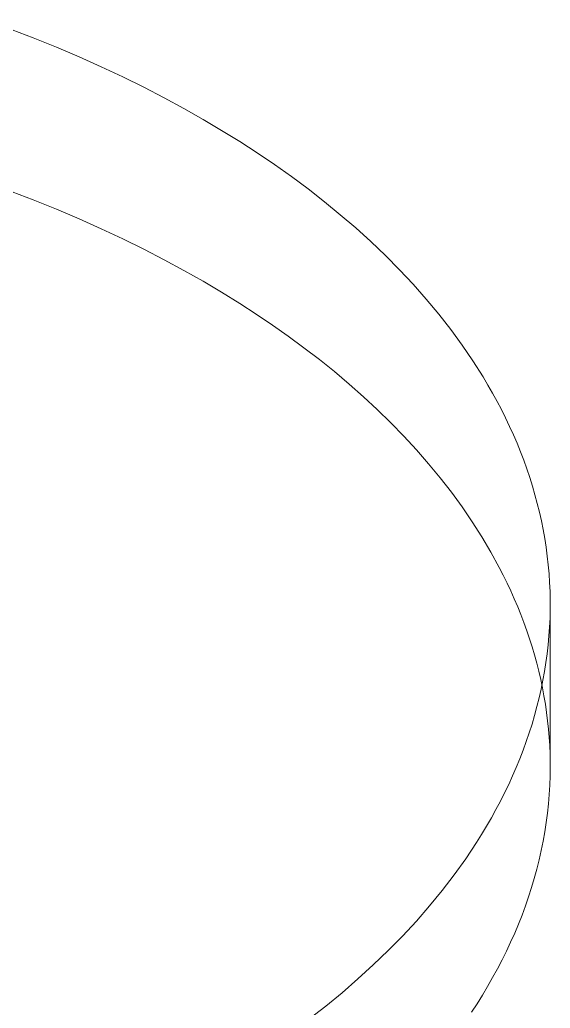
# Model space of a CAD drawing. Header units: inches. Extents: x -13 to 609, y -6 to 131.
# Drawn here: x 151.1911 to 151.4545, y 60.0784 to 60.569 of the extents above; entities that cross this region are included whole.
import ezdxf

# ---------------------------------------------------------------- set-up
doc = ezdxf.new("R2010")
doc.units = ezdxf.units.IN
doc.layers.add('ZANO_R', color=7, linetype='Continuous', lineweight=0)

msp = doc.modelspace()

# ---------------------------------------------------------------- linework, layer by layer
at = {"layer": 'ZANO_R'}
for p, q in [((151.17392, 60.56901), (151.19779, 60.56005)), ((151.19779, 60.56005), (151.20932, 60.55537)), ((151.20932, 60.55537), (151.22057, 60.55057)), ((151.22057, 60.55057), (151.23155, 60.54565)), ((151.23155, 60.54565), (151.24224, 60.54062)), ((151.24224, 60.54062), (151.25264, 60.5355)), ((151.25264, 60.5355), (151.26275, 60.53027)), ((151.26275, 60.53027), (151.27257, 60.52496)), ((151.27257, 60.52496), (151.2821, 60.51957)), ((151.2821, 60.51957), (151.29133, 60.5141)), ((151.29133, 60.5141), (151.30028, 60.50857)), ((151.30028, 60.50857), (151.309, 60.50292)), ((151.309, 60.50292), (151.31758, 60.49711)), ((151.31758, 60.49711), (151.32601, 60.49114)), ((151.19779, 60.47969), (151.17392, 60.48865)), ((151.32601, 60.49114), (151.33427, 60.48501)), ((151.33427, 60.48501), (151.34235, 60.47871)), ((151.20932, 60.47501), (151.19779, 60.47969)), ((151.34235, 60.47871), (151.35025, 60.47226)), ((151.22057, 60.4702), (151.20932, 60.47501)), ((151.35025, 60.47226), (151.35794, 60.46566)), ((151.23155, 60.46529), (151.22057, 60.4702)), ((151.24224, 60.46026), (151.23155, 60.46529)), ((151.35794, 60.46566), (151.36541, 60.4589)), ((151.25264, 60.45513), (151.24224, 60.46026)), ((151.36541, 60.4589), (151.37266, 60.45199)), ((151.26275, 60.44991), (151.25264, 60.45513)), ((151.37266, 60.45199), (151.37967, 60.44493)), ((151.27257, 60.4446), (151.26275, 60.44991)), ((151.2821, 60.43921), (151.27257, 60.4446)), ((151.37967, 60.44493), (151.38644, 60.43773)), ((151.29133, 60.43374), (151.2821, 60.43921)), ((151.38644, 60.43773), (151.39294, 60.43039)), ((151.30028, 60.42821), (151.29133, 60.43374)), ((151.30846, 60.42292), (151.30028, 60.42821)), ((151.39294, 60.43039), (151.39918, 60.42291)), ((151.31652, 60.41748), (151.30846, 60.42292)), ((151.39918, 60.42291), (151.40513, 60.4153)), ((151.32444, 60.41191), (151.31652, 60.41748)), ((151.40513, 60.4153), (151.41079, 60.40757)), ((151.33222, 60.40619), (151.32444, 60.41191)), ((151.33985, 60.40033), (151.33222, 60.40619)), ((151.41079, 60.40757), (151.41614, 60.39971)), ((151.34731, 60.39434), (151.33985, 60.40033)), ((151.41614, 60.39971), (151.42118, 60.39174)), ((151.3546, 60.3882), (151.34731, 60.39434)), ((151.3617, 60.38193), (151.3546, 60.3882)), ((151.42118, 60.39174), (151.42358, 60.38772)), ((151.42358, 60.38772), (151.4259, 60.38366)), ((151.4259, 60.38366), (151.42813, 60.37959)), ((151.36861, 60.37553), (151.3617, 60.38193)), ((151.42813, 60.37959), (151.43028, 60.37548)), ((151.37532, 60.36899), (151.36861, 60.37553)), ((151.43028, 60.37548), (151.43235, 60.37135)), ((151.38182, 60.36233), (151.37532, 60.36899)), ((151.43235, 60.37135), (151.43433, 60.3672)), ((151.43433, 60.3672), (151.43622, 60.36303)), ((151.38809, 60.35554), (151.38182, 60.36233)), ((151.43622, 60.36303), (151.43802, 60.35884)), ((151.43802, 60.35884), (151.43974, 60.35462)), ((151.39413, 60.34863), (151.38809, 60.35554)), ((151.43974, 60.35462), (151.44136, 60.35039)), ((151.44136, 60.35039), (151.44289, 60.34613)), ((151.39994, 60.3416), (151.39413, 60.34863)), ((151.44289, 60.34613), (151.44434, 60.34186)), ((151.40549, 60.33446), (151.39994, 60.3416)), ((151.44434, 60.34186), (151.44568, 60.33758)), ((151.41079, 60.32721), (151.40549, 60.33446)), ((151.44568, 60.33758), (151.44694, 60.33327)), ((151.44694, 60.33327), (151.4481, 60.32896)), ((151.41581, 60.31984), (151.41079, 60.32721)), ((151.4481, 60.32896), (151.44917, 60.32462)), ((151.44917, 60.32462), (151.45014, 60.32028)), ((151.42057, 60.31238), (151.41581, 60.31984)), ((151.45014, 60.32028), (151.45102, 60.31593)), ((151.45102, 60.31593), (151.45179, 60.31156)), ((151.42504, 60.30482), (151.42057, 60.31238)), ((151.45179, 60.31156), (151.45248, 60.30718)), ((151.42922, 60.29717), (151.42504, 60.30482)), ((151.45248, 60.30718), (151.45306, 60.3028)), ((151.45306, 60.3028), (151.45355, 60.29841)), ((151.4312, 60.29332), (151.42922, 60.29717)), ((151.45355, 60.29841), (151.45394, 60.29401)), ((151.4331, 60.28944), (151.4312, 60.29332)), ((151.45394, 60.29401), (151.45423, 60.28961)), ((151.43493, 60.28554), (151.4331, 60.28944)), ((151.43668, 60.28162), (151.43493, 60.28554)), ((151.45423, 60.28961), (151.45442, 60.2852)), ((151.45442, 60.2852), (151.45452, 60.28079)), ((151.43835, 60.27768), (151.43668, 60.28162)), ((151.45452, 60.28079), (151.45451, 60.27638)), ((151.43995, 60.27373), (151.43835, 60.27768)), ((151.45451, 60.27638), (151.45441, 60.27197)), ((151.45453, 60.27638), (151.45453, 60.19843)), ((151.44146, 60.26976), (151.43995, 60.27373)), ((151.45441, 60.27197), (151.45421, 60.26756)), ((151.44289, 60.26577), (151.44146, 60.26976)), ((151.44425, 60.26177), (151.44289, 60.26577)), ((151.45421, 60.26756), (151.45391, 60.26315)), ((151.44552, 60.25775), (151.44425, 60.26177)), ((151.45391, 60.26315), (151.45351, 60.25874)), ((151.44671, 60.25372), (151.44552, 60.25775)), ((151.45351, 60.25874), (151.45301, 60.25434)), ((151.44782, 60.24967), (151.44671, 60.25372)), ((151.45301, 60.25434), (151.45241, 60.24994)), ((151.44885, 60.24562), (151.44782, 60.24967)), ((151.45241, 60.24994), (151.45172, 60.24555)), ((151.44979, 60.24155), (151.44885, 60.24562)), ((151.45064, 60.23747), (151.44979, 60.24155)), ((151.45092, 60.24116), (151.45003, 60.23678)), ((151.45172, 60.24555), (151.45092, 60.24116)), ((151.45003, 60.23678), (151.44904, 60.23242)), ((151.45142, 60.23338), (151.45064, 60.23747)), ((151.44904, 60.23242), (151.44795, 60.22806)), ((151.45211, 60.22928), (151.45142, 60.23338)), ((151.44795, 60.22806), (151.44677, 60.22371)), ((151.45271, 60.22518), (151.45211, 60.22928)), ((151.44677, 60.22371), (151.44549, 60.21938)), ((151.45323, 60.22107), (151.45271, 60.22518)), ((151.44549, 60.21938), (151.44412, 60.21506)), ((151.45366, 60.21695), (151.45323, 60.22107)), ((151.454, 60.21282), (151.45366, 60.21695)), ((151.44412, 60.21506), (151.44265, 60.21075)), ((151.45426, 60.2087), (151.454, 60.21282)), ((151.44265, 60.21075), (151.44109, 60.20646)), ((151.45443, 60.20456), (151.45426, 60.2087)), ((151.43943, 60.20219), (151.43768, 60.19793)), ((151.44109, 60.20646), (151.43943, 60.20219)), ((151.45452, 60.20043), (151.45443, 60.20456)), ((151.43768, 60.19793), (151.43584, 60.19369)), ((151.45447, 60.19377), (151.45453, 60.19843)), ((151.43584, 60.19369), (151.43391, 60.18947)), ((151.45431, 60.18911), (151.45447, 60.19377)), ((151.43391, 60.18947), (151.43188, 60.18527)), ((151.45403, 60.18446), (151.45431, 60.18911)), ((151.43188, 60.18527), (151.42977, 60.1811)), ((151.45365, 60.17981), (151.45403, 60.18446)), ((151.42977, 60.1811), (151.42757, 60.17694)), ((151.45315, 60.17516), (151.45365, 60.17981)), ((151.42528, 60.17281), (151.4229, 60.16871)), ((151.42757, 60.17694), (151.42528, 60.17281)), ((151.45255, 60.17051), (151.45315, 60.17516)), ((151.4229, 60.16871), (151.42044, 60.16463)), ((151.45183, 60.16588), (151.45255, 60.17051)), ((151.42044, 60.16463), (151.41789, 60.16057)), ((151.45101, 60.16125), (151.45183, 60.16588)), ((151.41789, 60.16057), (151.41255, 60.15254)), ((151.45007, 60.15663), (151.45101, 60.16125)), ((151.44903, 60.15202), (151.45007, 60.15663)), ((151.41255, 60.15254), (151.40689, 60.14463)), ((151.44788, 60.14742), (151.44903, 60.15202)), ((151.40689, 60.14463), (151.40091, 60.13683)), ((151.44526, 60.13826), (151.44662, 60.14283)), ((151.44662, 60.14283), (151.44788, 60.14742)), ((151.44379, 60.1337), (151.44526, 60.13826)), ((151.40091, 60.13683), (151.39462, 60.12916)), ((151.44221, 60.12916), (151.44379, 60.1337)), ((151.39462, 60.12916), (151.38804, 60.12162)), ((151.44053, 60.12464), (151.44221, 60.12916)), ((151.43875, 60.12013), (151.44053, 60.12464)), ((151.38804, 60.12162), (151.38118, 60.11422)), ((151.43686, 60.11565), (151.43875, 60.12013)), ((151.38118, 60.11422), (151.37405, 60.10696)), ((151.43487, 60.11119), (151.43686, 60.11565)), ((151.43278, 60.10675), (151.43487, 60.11119)), ((151.37405, 60.10696), (151.36665, 60.09984)), ((151.43059, 60.10233), (151.43278, 60.10675)), ((151.36665, 60.09984), (151.35901, 60.09288)), ((151.4283, 60.09794), (151.43059, 60.10233)), ((151.42591, 60.09357), (151.4283, 60.09794)), ((151.35901, 60.09288), (151.35113, 60.08606)), ((151.42084, 60.08492), (151.42342, 60.08923)), ((151.42342, 60.08923), (151.42591, 60.09357)), ((151.35113, 60.08606), (151.34303, 60.07941)), ((151.41817, 60.08063), (151.42084, 60.08492)), ((151.34303, 60.07941), (151.33471, 60.07291)), ((151.4154, 60.07638), (151.41817, 60.08063))]:
    msp.add_line(p, q, dxfattribs=at)

doc.saveas('drawing.dxf')
